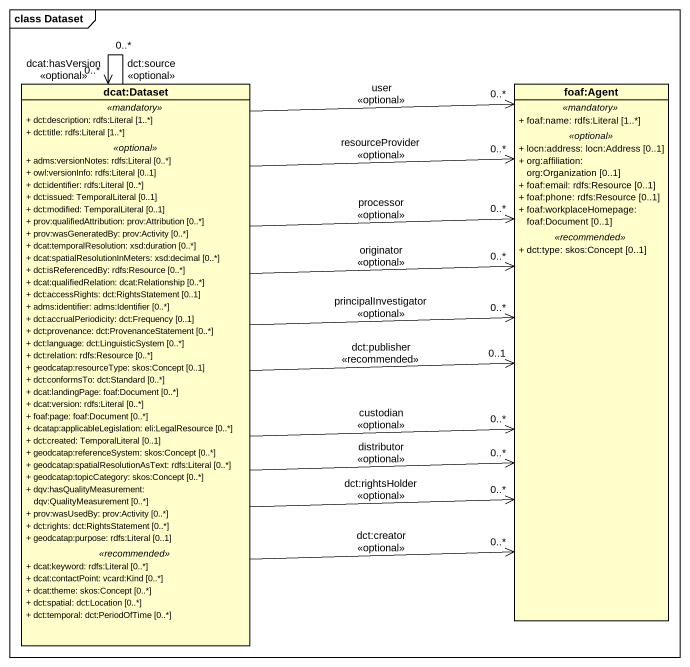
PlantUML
@startuml
mainframe class Dataset
hide circle
hide empty members
skinparam classAttributeIconSize 0
class "dcat:Dataset" as dcat_Dataset {
  .. <<mandatory>> ..
  + dct:description: rdfs:Literal [1..*]
  + dct:title: rdfs:Literal [1..*]
  .. <<optional>> ..
  + adms:versionNotes: rdfs:Literal [0..*]
  + owl:versionInfo: rdfs:Literal [0..1]
  + dct:identifier: rdfs:Literal [0..*]
  + dct:issued: TemporalLiteral [0..1]
  + dct:modified: TemporalLiteral [0..1]
  + prov:qualifiedAttribution: prov:Attribution [0..*]
  + prov:wasGeneratedBy: prov:Activity [0..*]
  + dcat:temporalResolution: xsd:duration [0..*]
  + dcat:spatialResolutionInMeters: xsd:decimal [0..*]
  + dct:isReferencedBy: rdfs:Resource [0..*]
  + dcat:qualifiedRelation: dcat:Relationship [0..*]
  + dct:accessRights: dct:RightsStatement [0..1]
  + adms:identifier: adms:Identifier [0..*]
  + dct:accrualPeriodicity: dct:Frequency [0..1]
  + dct:provenance: dct:ProvenanceStatement [0..*]
  + dct:language: dct:LinguisticSystem [0..*]
  + dct:relation: rdfs:Resource [0..*]
  + geodcatap:resourceType: skos:Concept [0..1]
  + dct:conformsTo: dct:Standard [0..*]
  + dcat:landingPage: foaf:Document [0..*]
  + dcat:version: rdfs:Literal [0..*]
  + foaf:page: foaf:Document [0..*]
  + dcatap:applicableLegislation: eli:LegalResource [0..*]
  + dct:created: TemporalLiteral [0..1]
  + geodcatap:referenceSystem: skos:Concept [0..*]
  + geodcatap:spatialResolutionAsText: rdfs:Literal [0..*]
  + geodcatap:topicCategory: skos:Concept [0..*]
  + dqv:hasQualityMeasurement: dqv:QualityMeasurement [0..*]
  + prov:wasUsedBy: prov:Activity [0..*]
  + dct:rights: dct:RightsStatement [0..*]
  + geodcatap:purpose: rdfs:Literal [0..1]
  .. <<recommended>> ..
  + dcat:keyword: rdfs:Literal [0..*]
  + dcat:contactPoint: vcard:Kind [0..*]
  + dcat:theme: skos:Concept [0..*]
  + dct:spatial: dct:Location [0..*]
  + dct:temporal: dct:PeriodOfTime [0..*]
}
class "foaf:Agent" as foaf_Agent {
  .. <<mandatory>> ..
  + foaf:name: rdfs:Literal [1..*]
  .. <<optional>> ..
  + locn:address: locn:Address [0..1]
  + org:affiliation: org:Organization [0..1]
  + foaf:email: rdfs:Resource [0..1]
  + foaf:phone: rdfs:Resource [0..1]
  + foaf:workplaceHomepage: foaf:Document [0..1]
  .. <<recommended>> ..
  + dct:type: skos:Concept [0..1]
}
dcat_Dataset --> "0..*" dcat_Dataset : dct:source\n<<optional>>
dcat_Dataset --> "0..*" dcat_Dataset : dcat:hasVersion\n<<optional>>
dcat_Dataset -right-> "0..1" foaf_Agent : dct:publisher\n<<recommended>>
dcat_Dataset -right-> "0..*" foaf_Agent : dct:creator\n<<optional>>
dcat_Dataset -right-> "0..*" foaf_Agent : dct:rightsHolder\n<<optional>>
dcat_Dataset -right-> "0..*" foaf_Agent : custodian\n<<optional>>
dcat_Dataset -right-> "0..*" foaf_Agent : principalInvestigator\n<<optional>>
dcat_Dataset -right-> "0..*" foaf_Agent : originator\n<<optional>>
dcat_Dataset -right-> "0..*" foaf_Agent : processor\n<<optional>>
dcat_Dataset -right-> "0..*" foaf_Agent : resourceProvider\n<<optional>>
dcat_Dataset -right-> "0..*" foaf_Agent : user\n<<optional>>
dcat_Dataset -right-> "0..*" foaf_Agent : distributor\n<<optional>>
@enduml
